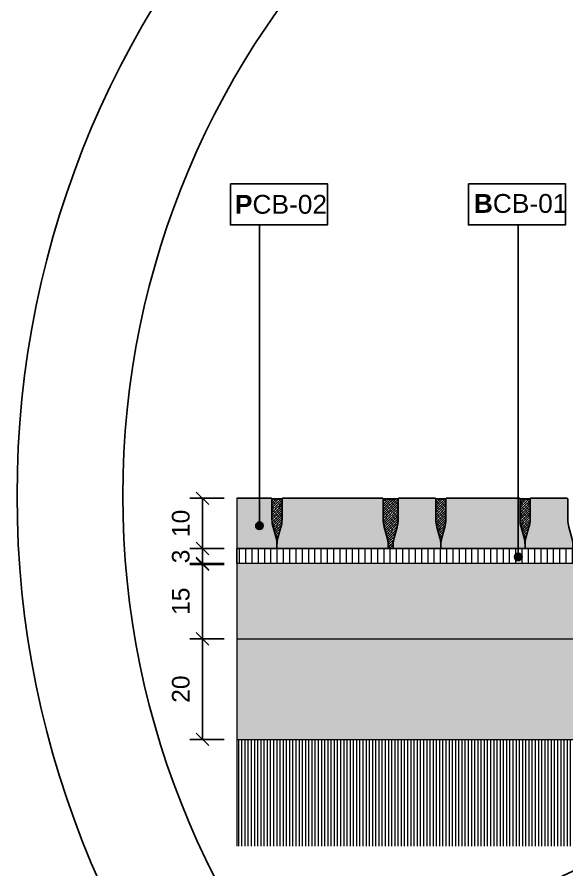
# Model space of a CAD drawing. Header units: metres. Extents: x -325 to 301, y -147 to 149.
# Drawn here: x 62.541 to 63.635, y 59.862 to 61.561 of the extents above; entities that cross this region are included whole.
import ezdxf

# ---------------------------------------------------------------- set-up
doc = ezdxf.new("R2010")
doc.units = ezdxf.units.M
doc.layers.get('Defpoints').update_dxf_attribs({"lineweight": 13})
doc.layers.add('-aux', color=50, linetype='Continuous', plot=False)
doc.layers.add('-AUX-TWQ', color=1, linetype='Continuous', plot=False)
doc.layers.add('0-TX-1_25', color=7, linetype='Continuous', true_color=0x3f4f7f)
doc.layers.add('EIT_3 TR sorra', color=7, linetype='Continuous', true_color=0xd8ceb0)
for name, color, linetype, lineweight, true_color in [('03-TR-Paviment_05_Open Joint Precast Pavements', 7, 'Continuous', 5, 0xb3b3b3), ('3-TR sorra granitica', 7, 'Continuous', 0, 0xf2dac9), ('3-TR tot_u', 7, 'Continuous', 5, 0x787878)]:
    doc.layers.add(name, color=color, linetype=linetype, lineweight=lineweight, true_color=true_color)
for name, color, linetype, lineweight in [('1-CM', 7, 'Continuous', 0), ('2-L-secció', 1, 'Continuous', 0), ('3-TR Seleccionat', 44, 'Continuous', 0), ('3-TR Tot-u', 37, 'Continuous', 0)]:
    doc.layers.add(name, color=color, linetype=linetype, lineweight=lineweight)
for name, color, linetype in [('1-L- kodolé', 7, 'Continuous'), ('A-KEYPLAN_HATCH', 7, 'Continuous'), ('A_TEXT_2', 7, 'Continuous')]:
    doc.layers.add(name, color=color, linetype=linetype)
doc.styles.get("Standard").update_dxf_attribs({"font": 'arial.ttf'})
doc.dimstyles.new('ISO-25', dxfattribs={"dimtxt": 0.1, "dimasz": 0.1, "dimexe": 0.1, "dimexo": 0.1, "dimgap": 0.1, "dimtad": 1, "dimdec": 0, "dimlfac": 100, "dimzin": 9, "dimtxsty": 'Standard', "dimblk": 'OBLIQUE', "dimcen": 0.1, "dimadec": 0, "dimazin": 0, "dimtfac": 1, "dimtdec": 0, "dimtmove": 0, "dimatfit": 3, "dimldrblk": 'OBLIQUE', "dimfxl": 1, "dimarcsym": 0})

# ---------------------------------------------------------------- blocks, each defined once
blk = doc.blocks.new('hatch keyplan 2')
at = {"layer": 'A-KEYPLAN_HATCH'}
blk.add_lwpolyline([(0, 0.005476596624248486), (0.012874798693294, 0.005476596623793739), (0.012874798693294, -2.273736754432321e-13), (0, 0)], close=True, dxfattribs=at)
blk = doc.blocks.new('hatch keyplan')
at = {"layer": 'A-KEYPLAN_HATCH'}
blk.add_blockref('hatch keyplan 2', (1.430579833341536, 0.8521467901477053), dxfattribs=at)
blk = doc.blocks.new('PCB03')
at = {"layer": 'A-KEYPLAN_HATCH'}
blk.add_blockref('hatch keyplan', (-1.42957983326266, -0.8521467901535917), dxfattribs=at)
at = {"layer": 'A_TEXT_2', "insert": (0.0002022692309803231, 0.0039881901570753), "char_height": 0.0025, "attachment_point": 1}
blk.add_mtext_dynamic_manual_height_columns('\\pi0.00139;{\\fArial|b1|i0|c0|p34;P}CB-02', width=0.01456192034901793, gutter_width=0.015, heights=[0], dxfattribs=at)
blk = doc.blocks.new('B-CB01')
at = {"layer": 'A-KEYPLAN_HATCH'}
blk.add_blockref('hatch keyplan', (-1.430579833341536, -0.8521467901477052), dxfattribs=at)
at = {"layer": 'A_TEXT_2', "insert": (-0.0007977308478921419, 0.004105509799023688), "char_height": 0.0025, "attachment_point": 1}
blk.add_mtext_dynamic_manual_height_columns('\\pi0.00152;{\\fArial|b1|i0|c0|p34;B}CB-01', width=0.01456192034901793, gutter_width=0.015, heights=[0], dxfattribs=at)
blk = doc.blocks.new('POINT')
at = {"layer": '0-TX-1_25'}
h = blk.add_hatch(dxfattribs=at)
h.set_pattern_fill('ANGLE', color=256)
h.set_pattern_definition([(0, (-83.74681484067048, -12.72584030761209), (0, 6.985), [5.08, -1.905]), (90, (-83.74681484067048, -12.72584030761209), (-6.985, 4.277078946022131e-16), [5.08, -1.905])])
edge = h.paths.add_edge_path()
edge.add_arc((0, 0), 0.0075, 0, 360)
h = blk.add_hatch(color=256, dxfattribs=at)
h.dxf.hatch_style = 1
edge = h.paths.add_edge_path()
edge.add_arc((0, 0), 0.0075, 0, 360)
blk.add_circle((0, 0), 0.0075, dxfattribs=at)
blk = doc.blocks.new('_Oblique')
at = {"color": 0, "lineweight": -2}
blk.add_line((-0.499999999995058, -0.4999999998130015), (0.500000000028669, 0.500000000163238), dxfattribs=at)
blk = doc.blocks.new('*D1218')
at = {"layer": '0-TX-1_25', "color": 0, "lineweight": -2, "transparency": 16777216}
for p, q in [((62.95275350951677, 60.60227024785853), (62.88435418732811, 60.60227024785853)), ((62.90935418732811, 60.60227024785853), (62.90935418732811, 60.50227046577334)), ((62.95275350619445, 60.50227046577334), (62.88435418732811, 60.50227046577334))]:
    blk.add_line(p, q, dxfattribs=at)
at = {"layer": 'Defpoints', "color": 0, "transparency": 16777216}
for p in [(62.97775350951677, 60.60227024785853), (62.90935418732811, 60.50227046577334), (62.97775350619445, 60.50227046577334)]:
    blk.add_point(p, dxfattribs=at)
at = {"layer": '0-TX-1_25', "color": 0, "lineweight": -2, "transparency": 16777216, "xscale": 0.025, "yscale": 0.025, "zscale": 0.025}
for p, rotation in [((62.90935418732811, 60.60227024785853), 90), ((62.90935418732811, 60.50227046577334), 270)]:
    blk.add_blockref('_Oblique', p, dxfattribs=dict(at, rotation=rotation))
at = {"layer": '0-TX-1_25', "color": 0, "transparency": 16777216, "insert": (62.86648413275785, 60.5522703568159), "char_height": 0.035, "attachment_point": 5, "rotation": 90}
blk.add_mtext('10', dxfattribs=at)
blk = doc.blocks.new('*D1219')
at = {"layer": '0-TX-1_25', "color": 0, "lineweight": -2, "transparency": 16777216}
for p, q in [((62.90935418838556, 60.50227022402201), (62.90935418838556, 60.527270224022)), ((62.95275350951677, 60.50227022402201), (62.88435418838557, 60.50227022402201)), ((62.90935418838556, 60.50227022402201), (62.90935418838556, 60.47066978798075)), ((62.95275350951677, 60.47066978798075), (62.88435418838557, 60.47066978798075)), ((62.90935418838556, 60.47066978798075), (62.90935418838556, 60.44566978798075))]:
    blk.add_line(p, q, dxfattribs=at)
at = {"layer": 'Defpoints', "color": 0, "transparency": 16777216}
for p in [(62.97775350951677, 60.50227022402201), (62.90935418838556, 60.47066978798075), (62.97775350951677, 60.47066978798075)]:
    blk.add_point(p, dxfattribs=at)
at = {"layer": '0-TX-1_25', "color": 0, "lineweight": -2, "transparency": 16777216, "xscale": 0.025, "yscale": 0.025, "zscale": 0.025}
for p, rotation in [((62.90935418838556, 60.50227022402201), 270), ((62.90935418838556, 60.47066978798075), 90)]:
    blk.add_blockref('_Oblique', p, dxfattribs=dict(at, rotation=rotation))
at = {"layer": '0-TX-1_25', "color": 0, "transparency": 16777216, "insert": (62.86647219657111, 60.48647000600134), "char_height": 0.035, "attachment_point": 5, "rotation": 90}
blk.add_mtext('3', dxfattribs=at)
blk = doc.blocks.new('*D1220')
at = {"layer": '0-TX-1_25', "color": 0, "lineweight": -2, "transparency": 16777216}
for p, q in [((62.95275240223419, 60.47227042686264), (62.88435308370256, 60.47227042686264)), ((62.90935308370256, 60.47227042686264), (62.90935308370256, 60.32227042686268)), ((62.95275351596278, 60.32227042686268), (62.88435308370256, 60.32227042686268))]:
    blk.add_line(p, q, dxfattribs=at)
at = {"layer": 'Defpoints', "color": 0, "transparency": 16777216}
for p in [(62.97775240223419, 60.47227042686264), (62.90935308370256, 60.32227042686268), (62.97775351596277, 60.32227042686268)]:
    blk.add_point(p, dxfattribs=at)
at = {"layer": '0-TX-1_25', "color": 0, "lineweight": -2, "transparency": 16777216, "xscale": 0.025, "yscale": 0.025, "zscale": 0.025}
for p, rotation in [((62.90935308370256, 60.47227042686264), 90), ((62.90935308370256, 60.32227042686268), 270)]:
    blk.add_blockref('_Oblique', p, dxfattribs=dict(at, rotation=rotation))
at = {"layer": '0-TX-1_25', "color": 0, "transparency": 16777216, "insert": (62.8664830291323, 60.39727042686263), "char_height": 0.035, "attachment_point": 5, "rotation": 90}
blk.add_mtext('15', dxfattribs=at)
blk = doc.blocks.new('*D1221')
at = {"layer": '0-TX-1_25', "color": 0, "lineweight": -2, "transparency": 16777216}
for p, q in [((62.95275350951677, 60.32227042686268), (62.88435418733263, 60.32227042686268)), ((62.90935418733262, 60.32227042686268), (62.90935418733262, 60.12227042686268)), ((62.95275350951677, 60.12227042686268), (62.88435418733263, 60.12227042686268))]:
    blk.add_line(p, q, dxfattribs=at)
at = {"layer": 'Defpoints', "color": 0, "transparency": 16777216}
for p in [(62.97775350951677, 60.32227042686268), (62.90935418733262, 60.12227042686268), (62.97775350951677, 60.12227042686268)]:
    blk.add_point(p, dxfattribs=at)
at = {"layer": '0-TX-1_25', "color": 0, "lineweight": -2, "transparency": 16777216, "xscale": 0.025, "yscale": 0.025, "zscale": 0.025}
for p, rotation in [((62.90935418733262, 60.32227042686268), 90), ((62.90935418733262, 60.12227042686268), 270)]:
    blk.add_blockref('_Oblique', p, dxfattribs=dict(at, rotation=rotation))
at = {"layer": '0-TX-1_25', "color": 0, "transparency": 16777216, "insert": (62.86648413276237, 60.22227042686264), "char_height": 0.035, "attachment_point": 5, "rotation": 90}
blk.add_mtext('20', dxfattribs=at)

msp = doc.modelspace()

# ---------------------------------------------------------------- hatches: boundary and pattern name
at = {"layer": '03-TR-Paviment_05_Open Joint Precast Pavements'}
h = msp.add_hatch(color=256, dxfattribs=at)
h.dxf.hatch_style = 1
edge = h.paths.add_edge_path()
edge.add_line((62.97775350951675, 60.60227025006783), (62.97775350951675, 60.50227024994958))
edge.add_line((62.97775350951675, 60.50227024994958), (63.05780429321426, 60.50227025017213))
edge.add_line((63.05780429321426, 60.50227025017213), (63.0578042927486, 60.51046602713015))
edge.add_arc((63.00938673964689, 60.51046602635952), 0.0484175531017139, 9.119427599320053e-07, 15.9990200382554)
edge.add_line((63.05592890710655, 60.52381091663685), (63.04998226764697, 60.54455065639761))
edge.add_arc((63.10491344106291, 60.5603009007763), 0.05714458864004259, 180.0000014787794, 195.9990206052349, ccw=False)
edge.add_line((63.04776885242286, 60.56030089926045), (63.04776885288852, 60.60142617678341))
edge.add_line((63.04776885288852, 60.60142617678341), (63.04697164728391, 60.60142617212679))
edge.add_line((63.04697164728391, 60.60142617212679), (63.04697164821523, 60.60227025073092))
edge.add_line((63.04697164821523, 60.60227025073092), (62.97775350951675, 60.60227025006783))
h = msp.add_hatch(color=256, dxfattribs=at)
h.dxf.hatch_style = 1
edge = h.paths.add_edge_path()
edge.add_line((63.05780429414558, 60.502270232477), (63.0578042927486, 60.51046601129767))
edge.add_arc((63.10622185082042, 60.51046601122555), 0.04841755807181869, 164.000980788274, 179.9999999146638, ccw=False)
edge.add_line((63.05967967839065, 60.52381090220135), (63.06562631924722, 60.54455063730549))
edge.add_arc((63.01069514205142, 60.56030087883636), 0.05714459148857364, 344.0009831430112, 360.000002269294)
edge.add_line((63.06783973354, 60.56030088109966), (63.06783973354, 60.60142615536299))
edge.add_line((63.06783973354, 60.60142615536299), (63.06863693914461, 60.60142615582865))
edge.add_line((63.06863693914461, 60.60142615582865), (63.06863693914461, 60.6022702330358))
edge.add_line((63.06863693914461, 60.6022702330358), (63.2682083884542, 60.60227023350146))
edge.add_line((63.2682083884542, 60.60227023350146), (63.26820838798854, 60.60142615536299))
edge.add_line((63.26820838798854, 60.60142615536299), (63.26900559312749, 60.60142615862262))
edge.add_line((63.26900559312749, 60.60142615862262), (63.26900559405881, 60.56030088249665))
edge.add_arc((63.32615018365777, 60.56030087880939), 0.05714458959896274, 179.9999963029895, 195.9990154292726)
edge.add_line((63.27121900788593, 60.54455063916814), (63.27716564827683, 60.52381089987304))
edge.add_arc((63.23062348200852, 60.51046601314213), 0.04841755097904635, -2.733726319092966e-06, 15.999016392661986, ccw=False)
edge.add_line((63.27904103298756, 60.510466010832), (63.27904103345323, 60.502270232477))
edge.add_line((63.27904103345323, 60.502270232477), (63.05780429414558, 60.502270232477))
h = msp.add_hatch(color=256, dxfattribs=at)
h.dxf.hatch_style = 1
edge = h.paths.add_edge_path()
edge.add_line((63.28904103276405, 60.50227024225589), (63.28904103276405, 60.51046602154221))
edge.add_arc((63.33745859461509, 60.5104660186222), 0.04841756185103927, 164.000977418164, 179.9999965445534, ccw=False)
edge.add_line((63.29091641933742, 60.52381091337722), (63.29686305926266, 60.5445506480157))
edge.add_arc((63.24193188538043, 60.56030088908091), 0.05714458817501446, 344.0009826761176, 360.0000018024008)
edge.add_line((63.29907647355544, 60.56030089087855), (63.29907647402111, 60.6014261660732))
edge.add_line((63.29907647402111, 60.6014261660732), (63.29987367916006, 60.60142616747018))
edge.add_line((63.29987367916006, 60.60142616747018), (63.2998736786944, 60.60227024234902))
edge.add_line((63.2998736786944, 60.60227024234902), (63.37317147313702, 60.60227024281468))
edge.add_line((63.37317147313702, 60.60227024281468), (63.37317147313702, 60.60142616560753))
edge.add_line((63.37317147313702, 60.60142616560753), (63.37396867874163, 60.6014261684015))
edge.add_line((63.37396867874163, 60.6014261684015), (63.37396867920729, 60.5603008927412))
edge.add_arc((63.43111327235265, 60.56030089024506), 0.05714459314535252, 179.9999974972594, 195.9990166235421)
edge.add_line((63.37618209350008, 60.54455064848136), (63.38212873342532, 60.52381090965193))
edge.add_arc((63.33558656218666, 60.51046602222252), 0.04841755594938513, -3.560298978300125e-06, 15.999015566088815, ccw=False)
edge.add_line((63.38400411813605, 60.51046601921391), (63.38400411813605, 60.50227024179023))
edge.add_line((63.38400411813605, 60.50227024179023), (63.28904103276405, 60.50227024225589))
h = msp.add_hatch(color=256, dxfattribs=at)
h.dxf.hatch_style = 1
edge = h.paths.add_edge_path()
edge.add_line((63.38400411813605, 60.50227024970647), (63.38400411860171, 60.51046602852713))
edge.add_arc((63.43242167786465, 60.51046603200141), 0.04841755926293713, 164.0009849849576, 180.0000041113473, ccw=False)
edge.add_line((63.38587950331244, 60.52381091989648), (63.39182614370334, 60.54455065500062))
edge.add_arc((63.33689496674038, 60.56030089818827), 0.05714459172140441, 344.0009814818482, 360.0000006081311)
edge.add_line((63.39403955846178, 60.56030089879479), (63.39403955892745, 60.60142617305812))
edge.add_line((63.39403955892745, 60.60142617305812), (63.3948367640664, 60.60142617352378))
edge.add_line((63.3948367640664, 60.60142617352378), (63.3948367640664, 60.60227024933394))
edge.add_line((63.3948367640664, 60.60227024933394), (63.54066263533282, 60.60227025073092))
edge.add_line((63.54066263533282, 60.60227025073092), (63.5406626344015, 60.60142617212679))
edge.add_line((63.5406626344015, 60.60142617212679), (63.54145984000611, 60.60142617678341))
edge.add_line((63.54145984000611, 60.60142617678341), (63.54145983954045, 60.56030089926045))
edge.add_arc((63.59860442818113, 60.56030090077637), 0.05714458864067497, 180.0000015199253, 195.9990206462084)
edge.add_line((63.54367325476456, 60.5445506563976), (63.54961989422414, 60.52381091663685))
edge.add_arc((63.5030777267647, 60.51046602635954), 0.0484175531014875, 9.119091828324599e-07, 15.999020038297317, ccw=False)
edge.add_line((63.55149527986619, 60.51046602713015), (63.55149528033185, 60.50227025017213))
edge.add_line((63.55149528033185, 60.50227025017213), (63.38400411813605, 60.50227024970647))
h = msp.add_hatch(color=256, dxfattribs=at)
h.dxf.hatch_style = 1
edge = h.paths.add_edge_path()
edge.add_line((63.55149528033185, 60.50227025017213), (63.55149527893487, 60.51046602852713))
edge.add_arc((63.59991284220985, 60.51046602749673), 0.04841756327498815, 164.000979654268, 179.9999987806572, ccw=False)
edge.add_line((63.55337066504258, 60.5238109208278), (63.55931730589914, 60.54455065593194))
edge.add_arc((63.50438613367368, 60.56030089676432), 0.05714458651824171, 344.0009824426729, 360.0000015689542)
edge.add_line((63.56153072019193, 60.56030089832913), (63.56153072065759, 60.60142617259245))
edge.add_line((63.56153072065759, 60.60142617259245), (63.56232792579654, 60.60142617352378))
edge.add_line((63.56232792579654, 60.60142617352378), (63.56232792486522, 60.60227024933394))
edge.add_line((63.56232792486522, 60.60227024933394), (63.6356257197735, 60.6022702497996))
edge.add_line((63.6356257197735, 60.6022702497996), (63.6356257197735, 60.60142617166113))
edge.add_line((63.6356257197735, 60.60142617166113), (63.63642292584377, 60.60142617631774))
edge.add_line((63.63642292584377, 60.60142617631774), (63.63642292491245, 60.56030089879479))
edge.add_arc((63.69356751308747, 60.56030089699715), 0.05714458817501369, 179.9999981975992, 195.9990173238823)
edge.add_line((63.63863633920523, 60.54455065593194), (63.64458297913048, 60.52381091663685))
edge.add_arc((63.59804081332782, 60.51046602659238), 0.04841755144470793, 1.187433497307211e-06, 15.999020313821802, ccw=False)
edge.add_line((63.64645836477253, 60.51046602759581), (63.64645836384121, 60.50227024924081))
edge.add_line((63.64645836384121, 60.50227024924081), (63.55149528033185, 60.50227025017213))
at = {"layer": '3-TR Seleccionat'}
h = msp.add_hatch(dxfattribs=at)
h.set_pattern_fill('ANSI31', color=256, scale=0.002, angle=225, style=0)
h.set_pattern_definition([(270, (441140.6111021997, -650776.4941632827), (-0.00635, -1.734723475976807e-18), [])])
h.paths.add_polyline_path([(62.97775350951675, 60.12227042686265), (62.97775351137706, 59.90941711434738), (65.81314759709026, 59.90941711388172), (65.81314759718336, 60.12089607642373), (64.22171173494363, 60.12227046897776)])
at = {"layer": '3-TR sorra granitica'}
h = msp.add_hatch(dxfattribs=at)
h.set_pattern_fill('LINE', color=256, scale=0.09999999999999998, angle=54.35352778411538, style=0)
h.set_pattern_definition([(90.00000002286349, (86.83336470652081, 268.6579188164889), (-0.0125, -4.988090669677536e-12), [])])
h.paths.add_polyline_path([(64.24614617847462, 60.47227046970348), (64.24614617846538, 60.49127024721632), (64.24614617837423, 60.50207616975111), (62.97775351044807, 60.50227046577331), (62.97775351091373, 60.47227046458121)])
h.paths.add_polyline_path([(64.37597070395121, 60.47227047523425), (65.81314759760248, 60.47227042453434), (65.81314759667116, 60.50227042479511), (64.3161461796894, 60.50227024769919), (64.2461461782112, 60.50227024707456), (64.24614617872346, 60.47227019821513), (64.25714617999684, 60.48285515783758), (64.37597070304996, 60.48291528999854)])
at = {"layer": '3-TR Tot-u'}
h = msp.add_hatch(dxfattribs=at)
h.set_pattern_fill('EARTH', color=256, scale=0.005, angle=-80.8247561036608, style=0)
h.set_pattern_definition([(279.1752438963392, (-123.8014525341938, 19.83635813059375), (0.03640645211205976, -0.02628108149624554), [0.03175, -0.03175]), (279.1752438963392, (-123.7896986216422, 19.83825663758422), (0.03640645211205976, -0.02628108149624554), [0.03175, -0.03175]), (279.1752438963392, (-123.7779447090906, 19.84015514457468), (0.03640645211205976, -0.02628108149624554), [0.03175, -0.03175]), (9.175243896339197, (-123.7733939025766, 19.83687000938765), (0.02628108149624554, 0.03640645211205976), [0.03175, -0.03175]), (9.175243896339197, (-123.7714953955862, 19.82511609683609), (0.02628108149624554, 0.03640645211205976), [0.03175, -0.03175]), (9.175243896339197, (-123.7695968885957, 19.81336218428454), (0.02628108149624554, 0.03640645211205976), [0.03175, -0.03175])])
h.paths.add_polyline_path([(62.97775351628789, 60.12227042686265), (65.81314759713682, 60.12227046897776), (65.81314759713682, 60.32227052285698), (64.24314761896532, 60.32227046970349), (62.97775350951675, 60.32227042686265)])
at = {"layer": '3-TR tot_u'}
h = msp.add_hatch(dxfattribs=at)
h.set_pattern_fill('AR-CONC', color=256, scale=0.0002, angle=90.26641431039367)
h.set_pattern_definition([(140.2664143103937, (269983.5664988687, -738410.9302171635), (0.003018358551071247, 0.03645136258436954), [0.00381, -0.04191]), (85.26641431039367, (269983.5664988687, -738410.9302171635), (-0.03817818106754276, -0.007226282933233686), [0.003048, -0.033528116834]), (190.7178590103937, (269983.566750398, -738410.9271795597), (-0.03515982095845395, 0.02922507956224307), [0.00323800176, -0.03561804892000001]), (136.4506143103937, (269983.5563389786, -738410.9302644054), (0.00815628255818146, 0.05425431968784703), [0.005715, -0.062865]), (186.9019719203937, (269983.5570186633, -738410.9257432161), (-0.04970546584793135, 0.04725021761608914), [0.004857004628, -0.053427121632]), (81.45056548039366, (269983.5563389786, -738410.9302644054), (-0.04970546584550613, 0.04725021761879526), [0.004571993414, -0.050291946384]), (111.2664143103937, (269983.5588553302, -738410.9251726498), (0.02031182351307306, 0.03041765279537408), [0.00381, -0.04191]), (56.2664143103937, (269983.5588553302, -738410.9251726498), (-0.03689466829018208, 0.01218898497184377), [0.003048, -0.033528]), (161.7178593103937, (269983.5605479822, -738410.9226378454), (-0.01658284496692729, 0.04260663769872181), [0.003238001759999999, -0.03561798751999998]), (127.7664143103937, (269983.5664988687, -738410.9302171635), (-0.01691369723239765, 0.0005390813352213942), [0, -0.0331216, 0, -0.034036, 0, -0.033655]), (97.76641431039367, (269983.5664988687, -738410.9302171635), (-0.02009803784807661, 0.01327062430379522), [0, -0.0194056, 0, -0.0323596, 0, -0.012827]), (57.76641431039366, (269983.5665515434, -738410.941545441), (0.001019642850235293, 0.02712315336894964), [0, -0.0127, 0, -0.039624, 0, -0.052578]), (47.76641431039366, (269983.5665751644, -738410.9466253861), (-0.005222997154178432, 0.02960187044262312), [0, -0.01651, 0, -0.0263144, 0, -0.037338])])
h.paths.add_polyline_path([(65.81314759713682, 60.47227042453434), (65.81314759713682, 60.32227046970349), (62.97775350951675, 60.32227042686265), (62.97775350951675, 60.47227046458121)])
at = {"layer": 'EIT_3 TR sorra'}
h = msp.add_hatch(dxfattribs=at)
h.set_pattern_fill('ANSI36', color=256, scale=0.001075000000000009, angle=-0.5853068080104545, style=0, double=1)
h.set_pattern_definition([(44.41469319198954, (33.60122216570696, -9.705411551692677), (0.001877787426372729, 0.006618133599094154), [0.00853281250000004, -0.00170656250000001, 0, -0.00170656250000001])])
edge = h.paths.add_edge_path()
edge.add_line((63.05780429414554, 60.50227046318096), (63.05780684781668, 60.51046624121287))
edge.add_arc((63.00938929665972, 60.51048132796314), 0.04841755350744981, 359.9821468234425, 375.9811659495505)
edge.add_line((63.05593562068609, 60.52381171457716), (63.04999544413195, 60.54455330502785))
edge.add_arc((63.10493152976674, 60.56028643298148), 0.05714459572067044, 179.9821470533074, 195.981166179526, ccw=False)
edge.add_line((63.04778693682016, 60.56030423882012), (63.04779975236558, 60.60143300662884))
edge.add_line((63.04779975236558, 60.60143300662884), (63.06787062883119, 60.60142674994937))
edge.add_line((63.06787062883119, 60.60142674994937), (63.06785781470035, 60.5602979825498))
edge.add_arc((63.01071322447135, 60.56031578821322), 0.0571445930030311, 343.98312810182375, 359.98214722813475, ccw=False)
edge.add_line((63.06563949221956, 60.54454842886761), (63.0596863921982, 60.52381054440208))
edge.add_arc((63.10622438891399, 60.51045114504372), 0.04841754526547819, 163.9831150831227, 179.9821342093363)
edge.add_line((63.05780684600232, 60.51046624245092), (63.05780429317755, 60.50227046228781))
h = msp.add_hatch(dxfattribs=at)
h.set_pattern_fill('ANSI36', color=256, scale=0.001075000000000009, angle=-0.5853068080104545, style=0, double=1)
h.set_pattern_definition([(44.41469319198954, (33.72749582315128, -9.705381971930407), (0.001877787426372729, 0.006618133599094154), [0.00853281250000004, -0.00170656250000001, 0, -0.00170656250000001])])
edge = h.paths.add_edge_path()
edge.add_line((63.2890410309347, 60.50226733946003), (63.27904103345321, 60.50227045601649))
edge.add_line((63.27904103345321, 60.50227045601649), (63.27904358623121, 60.51046623501638))
edge.add_arc((63.23062603941408, 60.51048131757685), 0.04841754916632017, 359.9821517799263, 375.9811709060378)
edge.add_line((63.27717235811392, 60.52381170702225), (63.27123218206248, 60.54455329838478))
edge.add_arc((63.32616825704216, 60.56028642359412), 0.05714458472178788, 179.9821473494307, 195.9811664756482, ccw=False)
edge.add_line((63.26902367509436, 60.56030422913399), (63.269036491755, 60.60143298990731))
edge.add_line((63.269036491755, 60.60143298990731), (63.29910736764742, 60.60142361869032))
edge.add_line((63.29910736764742, 60.60142361869032), (63.29909455006559, 60.56029485818708))
edge.add_arc((63.24194996183347, 60.56031266068701), 0.0571445910051647, 343.98313127305954, 359.982150399373, ccw=False)
edge.add_line((63.29687622853407, 60.54454530493274), (63.29092312715429, 60.5238074214539))
edge.add_arc((63.33746113254882, 60.51044803242128), 0.04841755075824079, 163.9831296616897, 179.9821487879024)
edge.add_line((63.28904358414056, 60.51046311751064), (63.2890410309347, 60.50226733946003))
edge.add_line((63.2890410309347, 60.50226733946003), (63.27904103345321, 60.50227045601649))
h = msp.add_hatch(dxfattribs=at)
h.set_pattern_fill('ANSI36', color=256, scale=0.001075000000000009, angle=-0.5853068080104545, style=0, double=1)
h.set_pattern_definition([(44.41469319198954, (33.92742200408254, -9.705418389811676), (0.001877787426372729, 0.006618133599094154), [0.00853281250000004, -0.00170656250000001, 0, -0.00170656250000001])])
edge = h.paths.add_edge_path()
edge.add_line((63.38400413252111, 60.50226362506196), (63.38400668619225, 60.51045940309387))
edge.add_arc((63.33558913503531, 60.51047448984414), 0.0484175535074356, 359.9821468234425, 375.9811659495551)
edge.add_line((63.38213545906166, 60.52380487645816), (63.37619528250752, 60.54454646690885))
edge.add_arc((63.43113136814232, 60.56027959486249), 0.05714459572067044, 179.9821470533074, 195.981166179526, ccw=False)
edge.add_line((63.37398677519573, 60.56029740070112), (63.37399959074115, 60.60142616850984))
edge.add_line((63.37399959074115, 60.60142616850984), (63.39407046720676, 60.60141991183037))
edge.add_line((63.39407046720676, 60.60141991183037), (63.39405765307592, 60.5602911444308))
edge.add_arc((63.33691306284692, 60.56030895009422), 0.0571445930030311, 343.98312810182375, 359.98214722813475, ccw=False)
edge.add_line((63.39183933059513, 60.54454159074862), (63.38588623057377, 60.52380370628308))
edge.add_arc((63.43242422728956, 60.51044430692472), 0.04841754526547819, 163.9831150831227, 179.9821342093363)
edge.add_line((63.38400668437789, 60.51045940433192), (63.38400413155313, 60.50226362416881))
h = msp.add_hatch(dxfattribs=at)
h.set_pattern_fill('ANSI36', color=256, scale=0.001075000000000009, angle=-0.5853068080104545, style=0, double=1)
h.set_pattern_definition([(44.41469319198954, (34.0949129790607, -9.705411764701509), (0.001877787426372729, 0.006618133599094154), [0.00853281250000004, -0.00170656250000001, 0, -0.00170656250000001])])
edge = h.paths.add_edge_path()
edge.add_line((63.55149510749928, 60.50227025017213), (63.55149766117042, 60.51046602820404))
edge.add_arc((63.50308011001346, 60.51048111495431), 0.04841755350744981, 359.9821468234425, 375.9811659495505)
edge.add_line((63.54962643403982, 60.52381150156833), (63.54368625748569, 60.54455309201902))
edge.add_arc((63.59862234312048, 60.56028621997265), 0.05714459572067044, 179.9821470533074, 195.981166179526, ccw=False)
edge.add_line((63.5414777501739, 60.56030402581129), (63.54149056571931, 60.60143279362001))
edge.add_line((63.54149056571931, 60.60143279362001), (63.56156144218492, 60.60142653694054))
edge.add_line((63.56156144218492, 60.60142653694054), (63.56154862805408, 60.56029776954097))
edge.add_arc((63.50440403782508, 60.56031557520439), 0.0571445930030311, 343.98312810182375, 359.98214722813475, ccw=False)
edge.add_line((63.5593303055733, 60.54454821585878), (63.55337720555194, 60.52381033139325))
edge.add_arc((63.59991520226772, 60.51045093203489), 0.04841754526547819, 163.9831150831227, 179.9821342093363)
edge.add_line((63.55149765935606, 60.51046602944209), (63.55149510653129, 60.50227024927898))

# ---------------------------------------------------------------- linework, layer by layer
at = {"layer": '-aux'}
for points in [[(63.05780429317755, 60.50227046228781), (63.05780429414554, 60.50227046318096), (63.05780684781668, 60.51046624121287, 0.06992251114754273), (63.05593562068609, 60.52381171457716), (63.04999544413195, 60.54455330502785, -0.06992251114800961), (63.04778693682016, 60.56030423882012), (63.04779975236558, 60.60143300662884), (63.06787062883119, 60.60142674994937), (63.06785781470035, 60.5602979825498, -0.0699225111484148), (63.06563949221956, 60.54454842886761), (63.0596863921982, 60.52381054440208, 0.06992251114798485), (63.05780684600232, 60.51046624245092), (63.05780429317755, 60.50227046228781), (63.05780429414554, 60.50227046318096)], [(63.2890410309347, 60.50226733946003), (63.27904103345321, 60.50227045601649), (63.27904358623121, 60.51046623501638, 0.06992251114754273), (63.27717235811392, 60.52381170702225), (63.27123218206248, 60.54455329838478, -0.06992251114800961), (63.26902367509436, 60.56030422913399), (63.269036491755, 60.60143298990731), (63.29910736764742, 60.60142361869032), (63.29909455006559, 60.56029485818708, -0.0699225111484148), (63.29687622853407, 60.54454530493274), (63.29092312715429, 60.5238074214539, 0.06992251114798485), (63.28904358414056, 60.51046311751064), (63.2890410309347, 60.50226733946003), (63.27904103345321, 60.50227045601649)], [(63.38400413155313, 60.50226362416881), (63.38400413252111, 60.50226362506196), (63.38400668619225, 60.51045940309387, 0.06992251114754273), (63.38213545906166, 60.52380487645816), (63.37619528250752, 60.54454646690885, -0.06992251114800961), (63.37398677519573, 60.56029740070112), (63.37399959074115, 60.60142616850984), (63.39407046720676, 60.60141991183037), (63.39405765307592, 60.5602911444308, -0.0699225111484148), (63.39183933059513, 60.54454159074862), (63.38588623057377, 60.52380370628308, 0.06992251114798485), (63.38400668437789, 60.51045940433192), (63.38400413155313, 60.50226362416881), (63.38400413252111, 60.50226362506196)], [(63.55149510653129, 60.50227024927898), (63.55149510749928, 60.50227025017213), (63.55149766117042, 60.51046602820404, 0.06992251114754273), (63.54962643403982, 60.52381150156833), (63.54368625748569, 60.54455309201902, -0.06992251114800961), (63.5414777501739, 60.56030402581129), (63.54149056571931, 60.60143279362001), (63.56156144218492, 60.60142653694054), (63.56154862805408, 60.56029776954097, -0.0699225111484148), (63.5593303055733, 60.54454821585878), (63.55337720555194, 60.52381033139325, 0.06992251114798485), (63.55149765935606, 60.51046602944209), (63.55149510653129, 60.50227024927898), (63.55149510749928, 60.50227025017213)]]:
    msp.add_lwpolyline(points, format="xyb", dxfattribs=at)
at = {"layer": '-AUX-TWQ'}
for centre, radius in [((64.41996893360249, 60.60758999764829), 1.879437642600315), ((64.41996893360249, 60.60758999764829), 1.668892107557383), ((64.41996893360249, 58.14613684298013), 1.879437642600315)]:
    msp.add_circle(centre, radius, dxfattribs=at)
at = {"layer": '0-TX-1_25'}
for points in [[(63.02288404729548, 60.54755143453286), (63.0228840472955, 61.14653293287229)], [(63.53812117091513, 60.48548343222922), (63.53812117091515, 61.14653293287229)]]:
    msp.add_lwpolyline(points, dxfattribs=at)
at = {"layer": '1-CM'}
msp.add_line((64.24314761695537, 60.47227046970349), (62.97775351091373, 60.47227042686265), dxfattribs=at)
msp.add_lwpolyline([(64.24614617896478, 60.47227042482937), (62.97775351091373, 60.47227046458121), (62.97775351044807, 60.50227046577331), (64.24614617803346, 60.50227042509014)], close=True, dxfattribs=at)
for points in [[(62.97775350951675, 60.32227042686265), (65.81314759713682, 60.32227052285698)], [(62.97775351628789, 60.12227042686265), (65.81314759713682, 60.12227052285698)]]:
    msp.add_lwpolyline(points, dxfattribs=at)
at = {"layer": '1-L- kodolé'}
msp.add_lwpolyline([(62.97775350951675, 60.60227022424007), (63.04697164961222, 60.60227022511955), (63.04697164868089, 60.60142614651542), (63.04776885521683, 60.60142615070637), (63.04776885335419, 60.56030087364908, 0.0699225111482901), (63.04998226764697, 60.54455063125189), (63.05592890803787, 60.52381089149114, -0.06992251114875708), (63.0578042927486, 60.5104660024501), (63.05780429321426, 60.50227022362944), (62.97775350951675, 60.50227022402198)], format="xyb", dxfattribs=at)
for points in [[(63.05780429414558, 60.502270232477), (63.0578042927486, 60.51046601129767, -0.06992251114875708), (63.05967967839065, 60.52381090220135), (63.06562631924722, 60.54455063730549, 0.0699225111482901), (63.06783973354, 60.56030088109966), (63.06783973354, 60.60142615536299), (63.06863693914461, 60.60142615582865), (63.06863693914461, 60.6022702330358), (63.2682083884542, 60.60227023350146), (63.26820838798854, 60.60142615536299), (63.26900559312749, 60.60142615862262), (63.26900559405881, 60.56030088249665, 0.0699225111482901), (63.27121900788593, 60.54455063916814), (63.27716564827683, 60.52381089987304, -0.06992251114875708), (63.27904103298756, 60.510466010832), (63.27904103345323, 60.502270232477)], [(63.28904103276405, 60.50227024225589), (63.28904103276405, 60.51046602154221, -0.06992251114875708), (63.29091641933742, 60.52381091337722), (63.29686305926266, 60.5445506480157, 0.0699225111482901), (63.29907647355544, 60.56030089087855), (63.29907647402111, 60.6014261660732), (63.29987367916006, 60.60142616747018), (63.2998736786944, 60.60227024234902), (63.37317147313702, 60.60227024281468), (63.37317147313702, 60.60142616560753), (63.37396867874163, 60.6014261684015), (63.37396867920729, 60.5603008927412, 0.0699225111482901), (63.37618209350008, 60.54455064848136), (63.38212873342532, 60.52381090965193, -0.06992251114875708), (63.38400411813605, 60.51046601921391), (63.38400411813605, 60.50227024179023)], [(63.38400411813605, 60.50227024970647), (63.38400411860171, 60.51046602852713, -0.06992251114875708), (63.38587950331244, 60.52381091989648), (63.39182614370334, 60.54455065500062, 0.0699225111482901), (63.39403955846178, 60.56030089879479), (63.39403955892745, 60.60142617305812), (63.3948367640664, 60.60142617352378), (63.3948367640664, 60.60227024933394), (63.54066263533282, 60.60227025073092), (63.5406626344015, 60.60142617212679), (63.54145984000611, 60.60142617678341), (63.54145983954045, 60.56030089926045, 0.0699225111482901), (63.54367325476456, 60.5445506563976), (63.54961989422414, 60.52381091663685, -0.06992251114875708), (63.55149527986619, 60.51046602713015), (63.55149528033185, 60.50227025017213)], [(63.55149528033185, 60.50227025017213), (63.55149527893487, 60.51046602852713, -0.06992251114875708), (63.55337066504258, 60.5238109208278), (63.55931730589914, 60.54455065593194, 0.0699225111482901), (63.56153072019193, 60.56030089832913), (63.56153072065759, 60.60142617259245), (63.56232792579654, 60.60142617352378), (63.56232792486522, 60.60227024933394), (63.6356257197735, 60.6022702497996), (63.6356257197735, 60.60142617166113), (63.63642292584377, 60.60142617631774), (63.63642292491245, 60.56030089879479, 0.0699225111482901), (63.63863633920523, 60.54455065593194), (63.64458297913048, 60.52381091663685, -0.06992251114875708), (63.64645836477253, 60.51046602759581), (63.64645836384121, 60.50227024924081)]]:
    msp.add_lwpolyline(points, format="xyb", close=True, dxfattribs=at)
at = {"layer": '2-L-secció'}
msp.add_lwpolyline([(62.97775350951675, 60.6022702478585), (62.97775350951675, 59.90941711411455)], dxfattribs=at)

# ---------------------------------------------------------------- block references
at = {"layer": '0-TX-1_25', "xscale": 15, "yscale": 15, "zscale": 15}
msp.add_blockref('B-CB01', (63.43870737301073, 61.14653293287344), dxfattribs=at)
at = {"layer": '0-TX-1_25', "xscale": -1}
for p in [(63.02288404729548, 60.54755143453286), (63.53812117091513, 60.48548343222922)]:
    msp.add_blockref('POINT', p, dxfattribs=at)
at = {"layer": 'A-KEYPLAN_HATCH', "xscale": 14.99999999999007, "yscale": 14.99999999999007, "zscale": 14.99999999999007}
msp.add_blockref('PCB03', (62.95016449751338, 61.14653293296229), dxfattribs=at)

# ---------------------------------------------------------------- dimensions: what is measured, and where the dimension line sits
at = {"layer": '0-TX-1_25'}
for base, p1, p2, picture, middle in [((62.90935418732811, 60.50227046577334), (62.97775350951675, 60.6022702478585), (62.97775350619442, 60.50227046577331), '*D1218', (62.86648413275785, 60.5522703568159)), ((62.90935308370256, 60.32227042686268), (62.97775240223416, 60.47227042686261), (62.97775351596275, 60.32227042686265), '*D1220', (62.8664830291323, 60.39727042686263)), ((62.90935418733262, 60.12227042686268), (62.97775350951675, 60.32227042686265), (62.97775350951675, 60.12227042686265), '*D1221', (62.86648413276237, 60.22227042686264))]:
    dim = msp.add_linear_dim(base=base, p1=p1, p2=p2, angle=90, dimstyle='ISO-25', override={"dimtxt": 0.035, "dimasz": 0.025, "dimexe": 0.025, "dimexo": 0.025, "dimgap": 0.025, "dimblk1": 'Oblique', "dimblk2": 'Oblique', "dimsah": 1, "dimfxl": 0.1, "dimfxlon": 1, "dimarcsym": 1}, dxfattribs=at)
    dim.commit()
    dim.dimension.update_dxf_attribs({"geometry": picture, "text_midpoint": middle})
dim = msp.add_linear_dim(base=(62.90935418838556, 60.47066978798075), p1=(62.97775350951675, 60.50227022402198), p2=(62.97775350951674, 60.47066978798072), angle=90, dimstyle='ISO-25', override={"dimtxt": 0.035, "dimasz": 0.025, "dimexe": 0.025, "dimexo": 0.025, "dimgap": 0.025, "dimblk1": 'Oblique', "dimblk2": 'Oblique', "dimsah": 1, "dimfxl": 0.1, "dimfxlon": 1, "dimarcsym": 1}, dxfattribs=at)
dim.commit()
dim.dimension.update_dxf_attribs({"geometry": '*D1219', "text_midpoint": (62.90935418838557, 60.48647000600134), "dimtype": 160})

doc.saveas('drawing.dxf')
